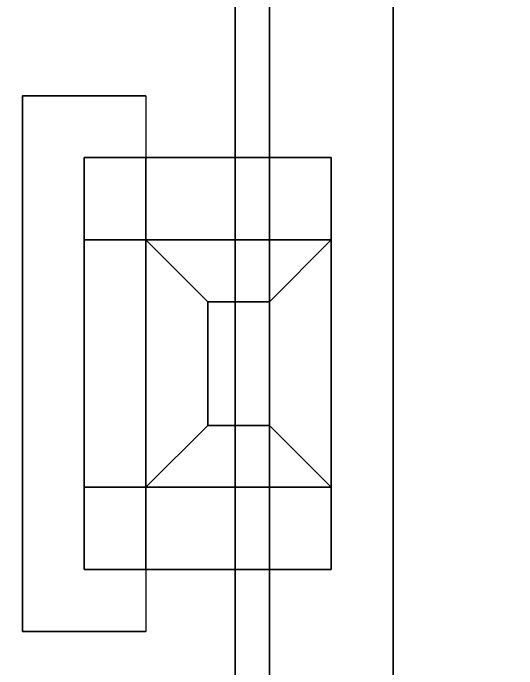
# Model space of a CAD drawing. Extents: x -340 to 755, y -404 to 683.
# Drawn here: x 130.6 to 204, y -24.5 to 71 of the extents above; entities that cross this region are included whole.
import ezdxf

# ---------------------------------------------------------------- set-up
doc = ezdxf.new("R2010")
doc.units = 0
for name, color, linetype in [('CEILING', 1, 'CONTINUOUS'), ('CHIMNEY', 5, 'CONTINUOUS'), ('DIRT', 1, 'CONTINUOUS'), ('FASCIA', 2, 'CONTINUOUS'), ('FLOOR', 44, 'CONTINUOUS'), ('MANTLE', 1, 'CONTINUOUS'), ('ROOF', 22, 'CONTINUOUS'), ('TERRAIN', 104, 'CONTINUOUS'), ('WALL', 43, 'CONTINUOUS'), ('WALL_INT', 7, 'CONTINUOUS')]:
    doc.layers.add(name, color=color, linetype=linetype)

# ---------------------------------------------------------------- blocks, each defined once
blk = doc.blocks.new('CHIMNEY')
at = {"layer": 'CHIMNEY'}
for points, invisible_edges in [([(0, 0, 48), (-60, 0, 48), (-48, 0, 72), (-12, 0, 72)], 5), ([(0, 0), (-60, 0), (-60, 0, 48), (0, 0, 48)], 4), ([(-12, 0, 72), (-48, 0, 72), (-48, 0, 210), (-12, 0, 210)], 1), ([(-12, -27, 72), (-48, -27, 72), (-60, -27, 48), (0, -27, 48)], 1), ([(-12, -27, 72), (-48, -27, 72), (-48, -27, 210), (-12, -27, 210)], 1)]:
    blk.add_3dface(points, dxfattribs=dict(at, invisible_edges=invisible_edges))
for points in [[(-48, 0, 72), (-60, 0, 48), (-60, -27, 48), (-48, -27, 72)], [(-60, -36), (-60, -36, 48), (-60, 0, 48), (-60, 0)], [(-48, -27, 72), (-48, -27, 210), (-48, 0, 210), (-48, 0, 72)], [(-48, -27, 210), (-39, -18, 219), (-39, -9, 219), (-48, 0, 210)], [(-21, -9, 219), (-39, -9, 219), (-48, 0, 210), (-12, 0, 210)], [(-12, -27, 210), (-21, -18, 219), (-21, -9, 219), (-12, 0, 210)], [(-12, -27, 72), (-12, -27, 210), (-12, 0, 210), (-12, 0, 72)], [(-12, 0, 72), (0, 0, 48), (0, -27, 48), (-12, -27, 72)], [(0, -36), (0, -36, 48), (0, 0, 48), (0, 0)], [(-48, -36), (-48, -9), (-48, -9, 36), (-48, -36, 36)], [(-48, -36), (-48, -9), (-48, -9, 36), (-48, -36, 36)], [(-48, -9), (-48, -9, 36), (-12, -9, 36), (-12, -9)], [(-39, -18, 207), (-39, -18, 219), (-39, -9, 219), (-39, -9, 207)], [(-39, -9, 219), (-39, -9, 207), (-21, -9, 207), (-21, -9, 219)], [(-21, -18, 207), (-21, -18, 219), (-21, -9, 219), (-21, -9, 207)], [(-12, -36), (-12, -9), (-12, -9, 36), (-12, -36, 36)], [(-12, -27, 210), (-48, -27, 210), (-39, -18, 219), (-21, -18, 219)], [(-39, -18, 207), (-21, -18, 207), (-21, -18, 219), (-39, -18, 219)], [(-48, -36, 36), (-60, -36, 48), (0, -36, 48), (-12, -36, 36)], [(-60, -36), (-48, -36), (-48, -36, 36), (-60, -36, 48)], [(0, -36), (-12, -36), (-12, -36, 36), (0, -36, 48)]]:
    blk.add_3dface(points, dxfattribs=at)
at = {"layer": 'MANTLE'}
for points in [[(9, -27, 54), (9, -45, 54), (-69, -45, 54), (-69, -27, 54)], [(-69, -27, 48), (-69, -27, 54), (-69, -45, 54), (-69, -45, 48)], [(9, -45, 48), (9, -45, 54), (9, -27, 54), (9, -27, 48)], [(-69, -45, 54), (9, -45, 54), (9, -45, 48), (-69, -45, 48)]]:
    blk.add_3dface(points, dxfattribs=at)

msp = doc.modelspace()

# ---------------------------------------------------------------- linework, layer by layer
at = {"layer": 'CEILING'}
msp.add_3dface([(186, -118.019, 81.52), (84, -118.019, 183.52), (84, 157.981, 183.52), (186, 157.981, 81.52)], dxfattribs=at)
at = {"layer": 'CHIMNEY'}
msp.add_3dface([(163, 1.981, 3.52), (163, 1.981, 39.52), (163, 37.981, 39.52), (163, 37.981, 3.52)], dxfattribs=at)
at = {"layer": 'FASCIA'}
msp.add_3dface([(186, -118.019, 90.005), (186, 157.981, 90.005), (186, 157.981, 81.52), (186, -118.019, 81.52)], dxfattribs=at)
at = {"layer": 'FLOOR'}
msp.add_3dface([(0, 139.981, 3.52), (168, 139.981, 3.52), (168, -100.019, 3.52), (0, -100.019, 3.52)], dxfattribs=at)
at = {"layer": 'ROOF'}
msp.add_3dface([(186, -118.019, 90.005), (84, -118.019, 192.005), (84, 157.981, 192.005), (186, 157.981, 90.005)], dxfattribs=at)
at = {"layer": 'TERRAIN'}
msp.add_3dface([(744, 679.981, 3.52), (744, -400.019, 3.52), (168, -100.019, 3.52), (168, 139.981, 3.52)], dxfattribs=at)
at = {"layer": 'WALL'}
msp.add_3dface([(168, 139.981, 3.52), (168, 139.981, 99.52), (168, -100.019, 99.52), (168, -100.019, 3.52)], dxfattribs=at)
at = {"layer": 'WALL_INT', "invisible_edges": 12}
for points in [[(163, 134.981, 104.52), (163, 134.981, 3.52), (163, 37.981, 3.52), (163, 37.981, 39.52)], [(163, -95.019, 104.52), (163, -95.019, 3.52), (163, 1.981, 3.52), (163, 1.981, 39.52)]]:
    msp.add_3dface(points, dxfattribs=at)
at = {"layer": 'WALL_INT'}
msp.add_3dface([(163, -95.019, 104.52), (163, 134.981, 104.52), (163, 37.981, 39.52), (163, 1.981, 39.52)], dxfattribs=at)

# ---------------------------------------------------------------- block references
at = {"layer": 'DIRT', "rotation": 270}
msp.add_blockref('CHIMNEY', (177, -10.019, 3.52), dxfattribs=at)

doc.saveas('drawing.dxf')
